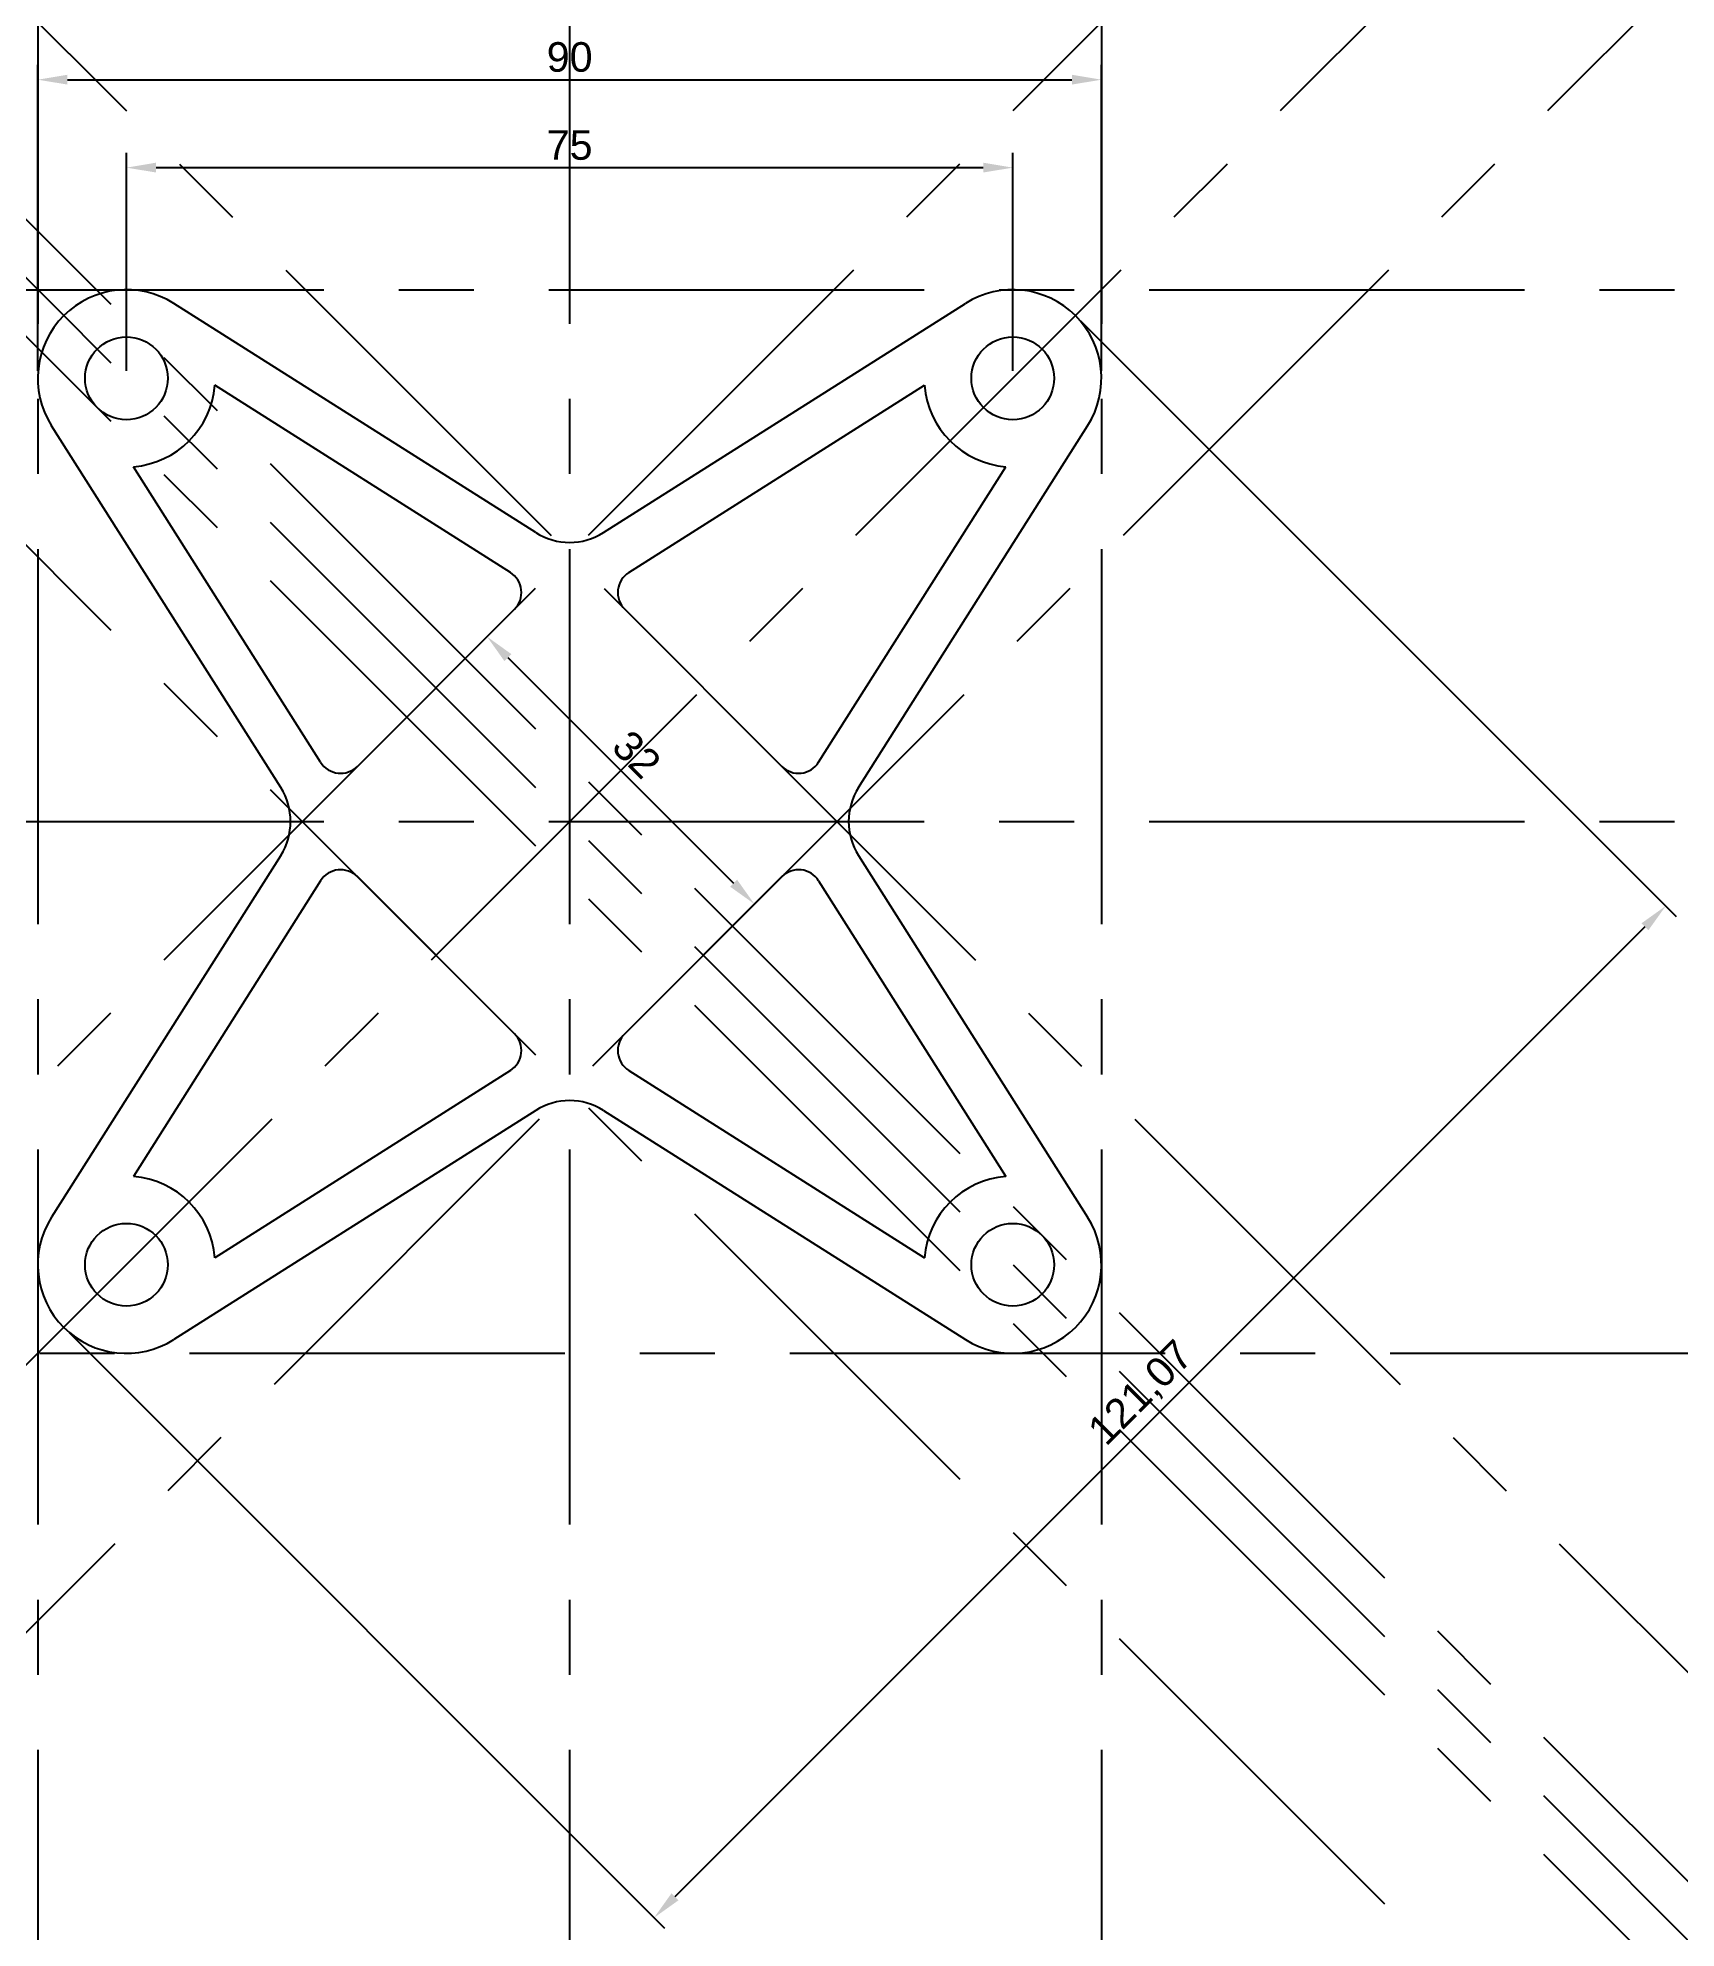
# Model space of a CAD drawing. Header units: millimetres. Extents: x 85 to 224, y 15 to 175.
import ezdxf

# ---------------------------------------------------------------- set-up
doc = ezdxf.new("R2010")
doc.units = ezdxf.units.MM
doc.linetypes.add('CENTER', pattern=[50.8, 31.75, -6.35, 6.35, -6.35])
doc.layers.add('构造线', color=1, linetype='CENTER', plot=False)
doc.layers.add('标注', color=2, linetype='Continuous')
doc.styles.get("Standard").update_dxf_attribs({"font": 'arial.ttf'})
doc.dimstyles.new('ISO-25', dxfattribs={"dimtxt": 2.5, "dimasz": 2.5, "dimexe": 1.25, "dimexo": 0.625, "dimtad": 1, "dimtxsty": 'Standard', "dimcen": 2.5, "dimadec": 0, "dimazin": 0, "dimtfac": 1, "dimtmove": 0, "dimatfit": 3, "dimfxl": 1, "dimarcsym": 0})

# ---------------------------------------------------------------- blocks, each defined once
blk = doc.blocks.new('*D6')
at = {"layer": 'Defpoints', "color": 0, "transparency": 16777216}
for p in [(175.5, 171.3), (85.5, 146.04), (175.5, 146.04)]:
    blk.add_point(p, dxfattribs=at)
at = {"layer": '标注', "color": 0, "lineweight": -2, "transparency": 16777216}
for p, q in [((85.5, 146.66), (85.5, 172.55)), ((88, 171.3), (173, 171.3)), ((175.5, 146.66), (175.5, 172.55))]:
    blk.add_line(p, q, dxfattribs=at)
at = {"layer": '标注', "color": 0, "transparency": 16777216}
for points in [[(88, 171.72), (88, 170.89), (85.5, 171.3)], [(173, 171.72), (173, 170.89), (175.5, 171.3)]]:
    blk.add_solid(points, dxfattribs=at)
at = {"layer": '标注', "color": 0, "transparency": 16777216, "insert": (130.5, 173.21), "char_height": 2.5, "attachment_point": 5}
blk.add_mtext('90', dxfattribs=at)
blk = doc.blocks.new('*D7')
at = {"layer": 'Defpoints', "color": 0, "transparency": 16777216}
for p in [(168, 163.86), (93, 146.04), (168, 146.04)]:
    blk.add_point(p, dxfattribs=at)
at = {"layer": '标注', "color": 0, "lineweight": -2, "transparency": 16777216}
for p, q in [((93, 146.66), (93, 165.11)), ((168, 146.66), (168, 165.11)), ((95.5, 163.86), (165.5, 163.86))]:
    blk.add_line(p, q, dxfattribs=at)
at = {"layer": '标注', "color": 0, "transparency": 16777216}
for points in [[(95.5, 164.28), (95.5, 163.45), (93, 163.86)], [(165.5, 164.28), (165.5, 163.45), (168, 163.86)]]:
    blk.add_solid(points, dxfattribs=at)
at = {"layer": '标注', "color": 0, "transparency": 16777216, "insert": (130.5, 165.76), "char_height": 2.5, "attachment_point": 5}
blk.add_mtext('75', dxfattribs=at)
blk = doc.blocks.new('*D8')
at = {"layer": 'Defpoints', "color": 0, "transparency": 16777216}
for p in [(119.18, 119.85), (146.14, 101.55), (141.81, 97.22)]:
    blk.add_point(p, dxfattribs=at)
at = {"layer": '标注', "color": 0, "lineweight": -2, "transparency": 16777216}
for p, q in [((119.63, 120.29), (124.39, 125.06)), ((125.28, 122.41), (144.37, 103.32)), ((142.25, 97.66), (147.02, 102.43))]:
    blk.add_line(p, q, dxfattribs=at)
at = {"layer": '标注', "color": 0, "transparency": 16777216}
for points in [[(125.57, 122.7), (124.98, 122.11), (123.51, 124.18)], [(144.67, 103.61), (144.08, 103.02), (146.14, 101.55)]]:
    blk.add_solid(points, dxfattribs=at)
at = {"layer": '标注', "color": 0, "transparency": 16777216, "insert": (136.17, 114.21), "char_height": 2.5, "attachment_point": 5, "rotation": 315}
blk.add_mtext('32', dxfattribs=at)
blk = doc.blocks.new('*D9')
at = {"layer": 'Defpoints', "color": 0, "transparency": 16777216}
for p in [(173.3, 151.34), (87.69, 65.73), (137.64, 15.78)]:
    blk.add_point(p, dxfattribs=at)
at = {"layer": '标注', "color": 0, "lineweight": -2, "transparency": 16777216}
for p, q in [((173.74, 150.9), (224.13, 100.51)), ((221.48, 99.62), (139.41, 17.55)), ((88.14, 65.29), (138.53, 14.9))]:
    blk.add_line(p, q, dxfattribs=at)
at = {"layer": '标注', "color": 0, "transparency": 16777216}
for points in [[(221.19, 99.92), (221.78, 99.33), (223.25, 101.39)], [(139.12, 17.85), (139.71, 17.26), (137.64, 15.78)]]:
    blk.add_solid(points, dxfattribs=at)
at = {"layer": '标注', "color": 0, "transparency": 16777216, "insert": (178.94, 60.09), "char_height": 2.5, "attachment_point": 5, "rotation": 45}
blk.add_mtext('121,07', dxfattribs=at)

msp = doc.modelspace()

# ---------------------------------------------------------------- linework, layer by layer
for p, q in [((127.628, 132.981), (97.01, 152.372)), ((133.367, 132.981), (163.984, 152.372)), ((125.487, 129.602), (100.474, 145.444)), ((135.507, 129.602), (160.521, 145.444)), ((106.052, 111.406), (86.661, 142.023)), ((154.942, 111.406), (174.333, 142.023)), ((109.432, 113.546), (93.589, 138.559)), ((151.563, 113.546), (167.405, 138.559)), ((125.831, 126.498), (112.535, 113.202)), ((135.163, 126.498), (148.459, 113.202)), ((106.052, 105.666), (86.661, 75.049)), ((154.942, 105.666), (174.333, 75.049)), ((109.432, 103.526), (93.589, 78.513)), ((125.831, 90.574), (112.535, 103.87)), ((135.163, 90.574), (148.459, 103.87)), ((151.563, 103.526), (167.405, 78.513)), ((125.487, 87.47), (100.474, 71.628)), ((135.507, 87.47), (160.521, 71.628)), ((127.628, 84.091), (97.01, 64.7)), ((133.367, 84.091), (163.984, 64.7))]:
    msp.add_line(p, q)
for centre, radius in [((92.997, 146.036), 3.5), ((167.997, 146.036), 3.5), ((130.497, 131.163), 7.342353395753438e-13), ((92.997, 71.036), 3.5), ((167.997, 71.036), 3.5)]:
    msp.add_circle(centre, radius)
for centre, radius, start, end in [((92.997, 146.036), 7.5, 57.65228, 212.34772), ((167.997, 146.036), 7.5, 327.65228, 122.34772), ((92.997, 146.036), 7.5, 274.52958, 355.47042), ((167.997, 146.036), 7.5, 184.52958, 265.47042), ((130.497, 137.512), 5.363, 237.65228, 302.34772), ((124.417, 127.912), 2, 315, 57.65228), ((136.577, 127.912), 2, 122.34772, 225), ((111.121, 114.616), 2, 212.34772, 315), ((149.873, 114.616), 2, 225, 327.65228), ((101.521, 108.536), 5.363, 327.65228, 32.34772), ((159.473, 108.536), 5.363, 147.65228, 212.34772), ((111.121, 102.456), 2, 45, 147.65228), ((149.873, 102.456), 2, 32.34772, 135), ((124.417, 89.16), 2, 302.34772, 45), ((136.577, 89.16), 2, 135, 237.65228), ((130.497, 79.56), 5.363, 57.65228, 122.34772), ((92.997, 71.036), 7.5, 4.52958, 85.47042), ((167.997, 71.036), 7.5, 94.52958, 175.47042), ((92.997, 71.036), 7.5, 147.65228, 302.34772), ((167.997, 71.036), 7.5, 237.65228, 32.34772)]:
    msp.add_arc(centre, radius, start, end)
at = {"layer": '构造线'}
for p, direction in [((130.497, 108.536), (-0.7071068, -0.7071068)), ((85.497, 108.536), (0, -1)), ((119.183, 119.85), (-0.7071068, -0.7071068)), ((141.811, 97.222), (-0.7071068, -0.7071068)), ((141.811, 119.85), (0.7071068, -0.7071068)), ((130.497, 108.536), (0, -1)), ((175.497, 108.536), (0, -1)), ((96.472, 147.511), (0.7071068, -0.7071068)), ((130.497, 108.536), (0.7071068, -0.7071068)), ((130.497, 153.536), (1, 0)), ((91.522, 142.561), (0.7071068, -0.7071068)), ((119.183, 97.222), (0.7071068, -0.7071068)), ((130.497, 108.536), (1, 0)), ((130.497, 63.536), (-1, 0))]:
    msp.add_xline(p, direction, dxfattribs=at)

# ---------------------------------------------------------------- dimensions: what is measured, and where the dimension line sits
at = {"layer": '标注'}
for base, p1, p2, picture, middle in [((175.497, 171.304), (85.497, 146.036), (175.497, 146.036), '*D6', (130.497, 173.206)), ((167.997, 163.863), (92.997, 146.036), (167.997, 146.036), '*D7', (130.497, 165.759))]:
    dim = msp.add_linear_dim(base=base, p1=p1, p2=p2, dimstyle='ISO-25', dxfattribs=at)
    dim.commit()
    dim.dimension.update_dxf_attribs({"geometry": picture, "text_midpoint": middle})
dim = msp.add_linear_dim(base=(137.644, 15.783), p1=(173.3, 151.339), p2=(87.694, 65.733), angle=225, dimstyle='ISO-25', dxfattribs=at)
dim.commit()
dim.dimension.update_dxf_attribs({"geometry": '*D9', "text_midpoint": (180.447, 58.586), "dimtype": 161})
dim = msp.add_aligned_dim(p1=(119.183, 119.85), p2=(141.811, 97.222), distance=6.12, dimstyle='ISO-25', dxfattribs=at)
dim.commit()
dim.dimension.update_dxf_attribs({"geometry": '*D8', "text_midpoint": (136.17, 114.209)})

doc.saveas('drawing.dxf')
